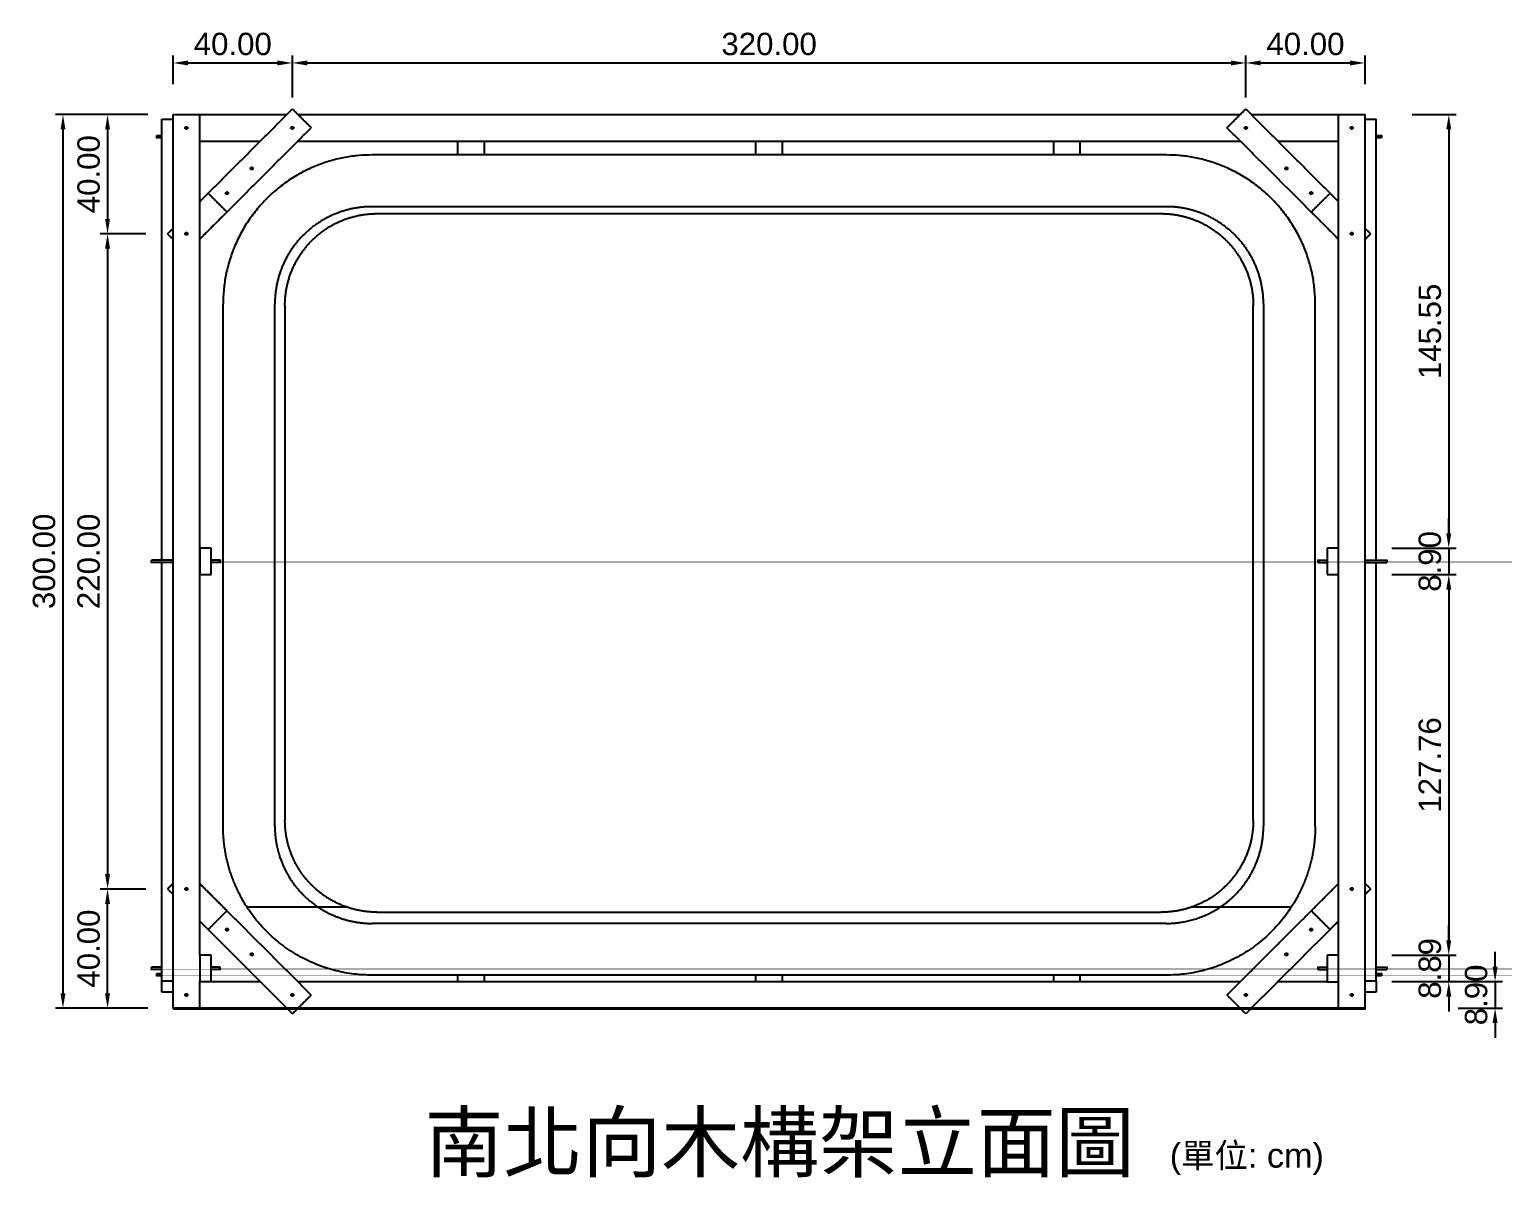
# Model space of a CAD drawing. Header units: millimetres. Extents: x -295 to 1561, y -7 to 1236.
# Drawn here: x 1009.3 to 1503.7, y 396.2 to 781.6 of the extents above; entities that cross this region are included whole.
import ezdxf

# ---------------------------------------------------------------- set-up
doc = ezdxf.new("R2010")
doc.units = ezdxf.units.MM
doc.header["$MEASUREMENT"] = 0
for name, color, linetype, true_color in [('00_主架構$02_大斜撐', 7, 'Continuous', 0x7f0000), ('2D標尺寸', 7, 'Continuous', 0x7f0000), ('Make2D', 7, 'Continuous', 0x000000), ('Make2D$可見線$普通線', 7, 'Continuous', 0x000000)]:
    doc.layers.add(name, color=color, linetype=linetype, true_color=true_color)
doc.styles.add('Arial', font='arial.ttf')
doc.dimstyles.new('預設值', dxfattribs={"dimscale": 5, "dimtxt": 1.5, "dimasz": 1, "dimexe": 0.5, "dimexo": 0.5, "dimgap": 0.5, "dimtad": 1, "dimtoh": 1, "dimzin": 1, "dimdsep": 46, "dimtxsty": 'Arial', "dimcen": 0.5, "dimadec": 1, "dimazin": 0, "dimtfac": 1, "dimtdec": 4, "dimtix": 1, "dimtmove": 1, "dimatfit": 3, "dimfxl": 0, "dimtolj": 1, "dimtzin": 1, "dimarcsym": 0})

# ---------------------------------------------------------------- blocks, each defined once
blk = doc.blocks.new('*D11')
at = {"layer": '2D標尺寸', "color": 0, "lineweight": -2}
for p, q in [((1049.05, 753.05), (1018.1, 753.05)), ((1020.6, 748.05), (1020.6, 458.05)), ((1049.05, 453.05), (1018.1, 453.05))]:
    blk.add_line(p, q, dxfattribs=at)
at = {"layer": '2D標尺寸', "color": 0}
for points in [[(1021.43, 748.05), (1019.77, 748.05), (1020.6, 753.05)], [(1019.77, 458.05), (1021.43, 458.05), (1020.6, 453.05)]]:
    blk.add_solid(points, dxfattribs=at)
at = {"layer": 'Defpoints', "color": 0}
for p in [(1051.55, 753.05), (1020.6, 453.05), (1051.55, 453.05)]:
    blk.add_point(p, dxfattribs=at)
at = {"layer": '2D標尺寸', "color": 0, "insert": (1014.27, 603.05), "char_height": 7.5, "attachment_point": 5, "rotation": 90, "style": 'Arial'}
blk.add_mtext('\\A1;300.00', dxfattribs=at)
blk = doc.blocks.new('*D12')
at = {"layer": '2D標尺寸', "color": 0, "lineweight": -2}
for p, q in [((1501.22, 466.95), (1501.22, 471.95)), ((1482.09, 461.95), (1503.72, 461.95)), ((1501.22, 461.95), (1501.22, 453.05)), ((1488.88, 453.05), (1503.72, 453.05)), ((1501.22, 448.05), (1501.22, 443.05))]:
    blk.add_line(p, q, dxfattribs=at)
at = {"layer": '2D標尺寸', "color": 0}
for points in [[(1500.39, 466.95), (1502.06, 466.95), (1501.22, 461.95)], [(1502.06, 448.05), (1500.39, 448.05), (1501.22, 453.05)]]:
    blk.add_solid(points, dxfattribs=at)
at = {"layer": 'Defpoints', "color": 0}
for p in [(1479.59, 461.95), (1486.38, 453.05), (1501.22, 453.05)]:
    blk.add_point(p, dxfattribs=at)
at = {"layer": '2D標尺寸', "color": 0, "insert": (1494.89, 457.5), "char_height": 7.5, "attachment_point": 5, "rotation": 90, "style": 'Arial'}
blk.add_mtext('\\A1;8.90', dxfattribs=at)
blk = doc.blocks.new('*D13')
at = {"layer": '2D標尺寸', "color": 0, "lineweight": -2}
for p, q in [((1473.34, 753.05), (1488.18, 753.05)), ((1485.68, 748.05), (1485.68, 612.5)), ((1466.55, 607.5), (1488.18, 607.5))]:
    blk.add_line(p, q, dxfattribs=at)
at = {"layer": '2D標尺寸', "color": 0}
for points in [[(1486.51, 748.05), (1484.84, 748.05), (1485.68, 753.05)], [(1484.84, 612.5), (1486.51, 612.5), (1485.68, 607.5)]]:
    blk.add_solid(points, dxfattribs=at)
at = {"layer": 'Defpoints', "color": 0}
for p in [(1470.84, 753.05), (1464.05, 607.5), (1485.68, 607.5)]:
    blk.add_point(p, dxfattribs=at)
at = {"layer": '2D標尺寸', "color": 0, "insert": (1479.35, 680.27), "char_height": 7.5, "attachment_point": 5, "rotation": 90, "style": 'Arial'}
blk.add_mtext('\\A1;145.55', dxfattribs=at)
blk = doc.blocks.new('*D14')
at = {"layer": '2D標尺寸', "color": 0, "lineweight": -2}
for p, q in [((1485.68, 612.5), (1485.68, 617.5)), ((1466.55, 607.5), (1488.18, 607.5)), ((1485.68, 607.5), (1485.68, 598.6)), ((1466.55, 598.6), (1488.18, 598.6)), ((1485.68, 593.6), (1485.68, 588.6))]:
    blk.add_line(p, q, dxfattribs=at)
at = {"layer": '2D標尺寸', "color": 0}
for points in [[(1484.84, 612.5), (1486.51, 612.5), (1485.68, 607.5)], [(1486.51, 593.6), (1484.84, 593.6), (1485.68, 598.6)]]:
    blk.add_solid(points, dxfattribs=at)
at = {"layer": 'Defpoints', "color": 0}
for p in [(1464.05, 607.5), (1464.05, 598.6), (1485.68, 598.6)]:
    blk.add_point(p, dxfattribs=at)
at = {"layer": '2D標尺寸', "color": 0, "insert": (1479.35, 603.05), "char_height": 7.5, "attachment_point": 5, "rotation": 90, "style": 'Arial'}
blk.add_mtext('\\A1;8.90', dxfattribs=at)
blk = doc.blocks.new('*D15')
at = {"layer": '2D標尺寸', "color": 0, "lineweight": -2}
for p, q in [((1466.55, 598.6), (1488.18, 598.6)), ((1485.68, 593.6), (1485.68, 475.84)), ((1466.55, 470.84), (1488.18, 470.84))]:
    blk.add_line(p, q, dxfattribs=at)
at = {"layer": '2D標尺寸', "color": 0}
for points in [[(1486.51, 593.6), (1484.84, 593.6), (1485.68, 598.6)], [(1484.84, 475.84), (1486.51, 475.84), (1485.68, 470.84)]]:
    blk.add_solid(points, dxfattribs=at)
at = {"layer": 'Defpoints', "color": 0}
for p in [(1464.05, 598.6), (1464.05, 470.84), (1485.68, 470.84)]:
    blk.add_point(p, dxfattribs=at)
at = {"layer": '2D標尺寸', "color": 0, "insert": (1479.35, 534.72), "char_height": 7.5, "attachment_point": 5, "rotation": 90, "style": 'Arial'}
blk.add_mtext('\\A1;127.76', dxfattribs=at)
blk = doc.blocks.new('*D16')
at = {"layer": '2D標尺寸', "color": 0, "lineweight": -2}
for p, q in [((1485.68, 475.84), (1485.68, 480.84)), ((1466.55, 470.84), (1488.18, 470.84)), ((1485.68, 470.84), (1485.68, 461.95)), ((1466.55, 461.95), (1488.18, 461.95)), ((1485.68, 456.95), (1485.68, 451.95))]:
    blk.add_line(p, q, dxfattribs=at)
at = {"layer": '2D標尺寸', "color": 0}
for points in [[(1484.84, 475.84), (1486.51, 475.84), (1485.68, 470.84)], [(1486.51, 456.95), (1484.84, 456.95), (1485.68, 461.95)]]:
    blk.add_solid(points, dxfattribs=at)
at = {"layer": 'Defpoints', "color": 0}
for p in [(1464.05, 470.84), (1464.05, 461.95), (1485.68, 461.95)]:
    blk.add_point(p, dxfattribs=at)
at = {"layer": '2D標尺寸', "color": 0, "insert": (1479.35, 466.4), "char_height": 7.5, "attachment_point": 5, "rotation": 90, "style": 'Arial'}
blk.add_mtext('\\A1;8.89', dxfattribs=at)
blk = doc.blocks.new('*D17')
at = {"layer": '00_主架構$02_大斜撐', "color": 0, "lineweight": -2}
for p, q in [((1417.58, 758.79), (1417.58, 772.89)), ((1457.58, 763.24), (1457.58, 772.89)), ((1422.58, 770.39), (1452.58, 770.39))]:
    blk.add_line(p, q, dxfattribs=at)
at = {"layer": '00_主架構$02_大斜撐', "color": 0}
for points in [[(1422.58, 771.22), (1422.58, 769.56), (1417.58, 770.39)], [(1452.58, 769.56), (1452.58, 771.22), (1457.58, 770.39)]]:
    blk.add_solid(points, dxfattribs=at)
at = {"layer": 'Defpoints', "color": 0}
for p in [(1457.58, 770.39), (1457.58, 760.74), (1417.58, 756.29)]:
    blk.add_point(p, dxfattribs=at)
at = {"layer": '00_主架構$02_大斜撐', "color": 0, "insert": (1437.58, 776.72), "char_height": 7.5, "attachment_point": 5, "style": 'Arial'}
blk.add_mtext('\\A1;40.00', dxfattribs=at)
blk = doc.blocks.new('*D18')
at = {"layer": '00_主架構$02_大斜撐', "color": 0, "lineweight": -2}
for p, q in [((1097.58, 758.79), (1097.58, 772.89)), ((1417.58, 758.79), (1417.58, 772.89)), ((1102.58, 770.39), (1412.58, 770.39))]:
    blk.add_line(p, q, dxfattribs=at)
at = {"layer": '00_主架構$02_大斜撐', "color": 0}
for points in [[(1102.58, 771.22), (1102.58, 769.56), (1097.58, 770.39)], [(1412.58, 769.56), (1412.58, 771.22), (1417.58, 770.39)]]:
    blk.add_solid(points, dxfattribs=at)
at = {"layer": 'Defpoints', "color": 0}
for p in [(1417.58, 770.39), (1097.58, 756.29), (1417.58, 756.29)]:
    blk.add_point(p, dxfattribs=at)
at = {"layer": '00_主架構$02_大斜撐', "color": 0, "insert": (1257.58, 776.72), "char_height": 7.5, "attachment_point": 5, "style": 'Arial'}
blk.add_mtext('\\A1;320.00', dxfattribs=at)
blk = doc.blocks.new('*D19')
at = {"layer": '00_主架構$02_大斜撐', "color": 0, "lineweight": -2}
for p, q in [((1057.58, 763.24), (1057.58, 772.89)), ((1097.58, 758.79), (1097.58, 772.89)), ((1062.58, 770.39), (1092.58, 770.39))]:
    blk.add_line(p, q, dxfattribs=at)
at = {"layer": '00_主架構$02_大斜撐', "color": 0}
for points in [[(1062.58, 771.22), (1062.58, 769.56), (1057.58, 770.39)], [(1092.58, 769.56), (1092.58, 771.22), (1097.58, 770.39)]]:
    blk.add_solid(points, dxfattribs=at)
at = {"layer": 'Defpoints', "color": 0}
for p in [(1097.58, 770.39), (1057.58, 760.74), (1097.58, 756.29)]:
    blk.add_point(p, dxfattribs=at)
at = {"layer": '00_主架構$02_大斜撐', "color": 0, "insert": (1077.58, 776.72), "char_height": 7.5, "attachment_point": 5, "style": 'Arial'}
blk.add_mtext('\\A1;40.00', dxfattribs=at)
blk = doc.blocks.new('*D20')
at = {"layer": '2D標尺寸', "color": 0, "lineweight": -2}
for p, q in [((1048.39, 493.05), (1033.06, 493.05)), ((1035.56, 458.05), (1035.56, 488.05)), ((1043.94, 453.05), (1033.06, 453.05))]:
    blk.add_line(p, q, dxfattribs=at)
at = {"layer": '2D標尺寸', "color": 0}
for points in [[(1036.39, 488.05), (1034.72, 488.05), (1035.56, 493.05)], [(1034.72, 458.05), (1036.39, 458.05), (1035.56, 453.05)]]:
    blk.add_solid(points, dxfattribs=at)
at = {"layer": 'Defpoints', "color": 0}
for p in [(1035.56, 493.05), (1050.89, 493.05), (1046.44, 453.05)]:
    blk.add_point(p, dxfattribs=at)
at = {"layer": '2D標尺寸', "color": 0, "insert": (1029.23, 473.05), "char_height": 7.5, "attachment_point": 5, "rotation": 90, "style": 'Arial'}
blk.add_mtext('\\A1;40.00', dxfattribs=at)
blk = doc.blocks.new('*D21')
at = {"layer": '2D標尺寸', "color": 0, "lineweight": -2}
for p, q in [((1048.39, 713.05), (1033.06, 713.05)), ((1035.56, 708.05), (1035.56, 498.05)), ((1048.39, 493.05), (1033.06, 493.05))]:
    blk.add_line(p, q, dxfattribs=at)
at = {"layer": '2D標尺寸', "color": 0}
for points in [[(1036.39, 708.05), (1034.72, 708.05), (1035.56, 713.05)], [(1034.72, 498.05), (1036.39, 498.05), (1035.56, 493.05)]]:
    blk.add_solid(points, dxfattribs=at)
at = {"layer": 'Defpoints', "color": 0}
for p in [(1050.89, 713.05), (1035.56, 493.05), (1050.89, 493.05)]:
    blk.add_point(p, dxfattribs=at)
at = {"layer": '2D標尺寸', "color": 0, "insert": (1029.23, 603.05), "char_height": 7.5, "attachment_point": 5, "rotation": 90, "style": 'Arial'}
blk.add_mtext('\\A1;220.00', dxfattribs=at)
blk = doc.blocks.new('*D22')
at = {"layer": '2D標尺寸', "color": 0, "lineweight": -2}
for p, q in [((1043.94, 753.05), (1033.06, 753.05)), ((1035.56, 748.05), (1035.56, 718.05)), ((1048.39, 713.05), (1033.06, 713.05))]:
    blk.add_line(p, q, dxfattribs=at)
at = {"layer": '2D標尺寸', "color": 0}
for points in [[(1036.39, 748.05), (1034.72, 748.05), (1035.56, 753.05)], [(1034.72, 718.05), (1036.39, 718.05), (1035.56, 713.05)]]:
    blk.add_solid(points, dxfattribs=at)
at = {"layer": 'Defpoints', "color": 0}
for p in [(1046.44, 753.05), (1035.56, 713.05), (1050.89, 713.05)]:
    blk.add_point(p, dxfattribs=at)
at = {"layer": '2D標尺寸', "color": 0, "insert": (1029.23, 733.05), "char_height": 7.5, "attachment_point": 5, "rotation": 90, "style": 'Arial'}
blk.add_mtext('\\A1;40.00', dxfattribs=at)

msp = doc.modelspace()

# ---------------------------------------------------------------- linework, layer by layer
at = {"layer": 'Make2D'}
for points in [[(1057.575, 453.027), (1457.612, 453.027), (1457.612, 453.04), (1057.575, 453.04)], [(1057.575, 453.025), (1457.612, 453.025), (1457.612, 453.037), (1057.575, 453.037)], [(1057.575, 453.017), (1457.612, 453.017), (1457.612, 453.03), (1057.575, 453.03)], [(1057.575, 453.009), (1457.612, 453.009), (1457.612, 453.022), (1057.575, 453.022)], [(1057.575, 453.004), (1457.612, 453.004), (1457.612, 453.016), (1057.575, 453.016)], [(1057.575, 453.003), (1457.612, 453.003), (1457.612, 453.016), (1057.575, 453.016)], [(1057.575, 453.001), (1457.612, 453.001), (1457.612, 453.014), (1057.575, 453.014)], [(1057.575, 453), (1457.612, 453), (1457.612, 453.013), (1057.575, 453.013)], [(1057.575, 452.999), (1457.612, 452.999), (1457.612, 453.012), (1057.575, 453.012)], [(1057.575, 452.996), (1457.612, 452.996), (1457.612, 453.009), (1057.575, 453.009)], [(1057.575, 452.994), (1457.612, 452.994), (1457.612, 453.007), (1057.575, 453.007)], [(1057.575, 452.993), (1457.612, 452.993), (1457.612, 453.006), (1057.575, 453.006)], [(1057.575, 452.991), (1457.612, 452.991), (1457.612, 453.004), (1057.575, 453.004)], [(1057.575, 452.986), (1457.612, 452.986), (1457.612, 452.998), (1057.575, 452.998)], [(1057.575, 452.981), (1457.612, 452.981), (1457.612, 452.993), (1057.575, 452.993)], [(1057.575, 452.98), (1457.612, 452.98), (1457.612, 452.992), (1057.575, 452.992)], [(1057.575, 452.978), (1457.612, 452.978), (1457.612, 452.991), (1057.575, 452.991)], [(1057.575, 452.977), (1457.612, 452.977), (1457.612, 452.99), (1057.575, 452.99)], [(1057.575, 452.976), (1457.612, 452.976), (1457.612, 452.989), (1057.575, 452.989)], [(1057.575, 452.973), (1457.612, 452.973), (1457.612, 452.986), (1057.575, 452.986)], [(1057.575, 452.973), (1457.612, 452.973), (1457.612, 452.986), (1057.575, 452.986)], [(1057.575, 452.972), (1457.612, 452.972), (1457.612, 452.985), (1057.575, 452.985)], [(1057.575, 452.971), (1457.612, 452.971), (1457.612, 452.984), (1057.575, 452.984)], [(1057.575, 452.97), (1457.612, 452.97), (1457.612, 452.983), (1057.575, 452.983)], [(1057.575, 452.968), (1457.612, 452.968), (1457.612, 452.981), (1057.575, 452.981)], [(1057.575, 452.967), (1457.612, 452.967), (1457.612, 452.98), (1057.575, 452.98)], [(1057.575, 452.967), (1457.612, 452.967), (1457.612, 452.979), (1057.575, 452.979)], [(1057.575, 452.964), (1457.612, 452.964), (1457.612, 452.977), (1057.575, 452.977)], [(1057.575, 452.959), (1457.612, 452.959), (1457.612, 452.971), (1057.575, 452.971)], [(1057.575, 452.957), (1457.612, 452.957), (1457.612, 452.97), (1057.575, 452.97)], [(1057.575, 452.957), (1457.612, 452.957), (1457.612, 452.97), (1057.575, 452.97)], [(1057.575, 452.956), (1457.612, 452.956), (1457.612, 452.969), (1057.575, 452.969)], [(1057.575, 452.955), (1457.612, 452.955), (1457.612, 452.967), (1057.575, 452.967)], [(1057.575, 452.95), (1457.612, 452.95), (1457.612, 452.962), (1057.575, 452.962)], [(1057.575, 452.949), (1457.612, 452.949), (1457.612, 452.962), (1057.575, 452.962)], [(1057.575, 452.949), (1457.612, 452.949), (1457.612, 452.962), (1057.575, 452.962)], [(1057.575, 452.95), (1457.612, 452.95), (1457.612, 452.962), (1057.575, 452.962)], [(1057.575, 452.949), (1457.612, 452.949), (1457.612, 452.961), (1057.575, 452.961)], [(1057.575, 452.948), (1457.612, 452.948), (1457.612, 452.96), (1057.575, 452.96)], [(1057.575, 452.944), (1457.612, 452.944), (1457.612, 452.957), (1057.575, 452.957)], [(1057.575, 452.945), (1457.612, 452.945), (1457.612, 452.957), (1057.575, 452.957)], [(1057.575, 452.943), (1457.612, 452.943), (1457.612, 452.955), (1057.575, 452.955)], [(1057.575, 452.94), (1457.612, 452.94), (1457.612, 452.953), (1057.575, 452.953)], [(1057.575, 452.941), (1457.612, 452.941), (1457.612, 452.953), (1057.575, 452.953)], [(1057.575, 452.939), (1457.612, 452.939), (1457.612, 452.952), (1057.575, 452.952)], [(1057.575, 452.936), (1457.612, 452.936), (1457.612, 452.949), (1057.575, 452.949)], [(1057.575, 452.935), (1457.612, 452.935), (1457.612, 452.947), (1057.575, 452.947)], [(1057.575, 452.933), (1457.612, 452.933), (1457.612, 452.946), (1057.575, 452.946)], [(1057.575, 452.932), (1457.612, 452.932), (1457.612, 452.945), (1057.575, 452.945)], [(1057.575, 452.931), (1457.612, 452.931), (1457.612, 452.944), (1057.575, 452.944)], [(1057.575, 452.932), (1457.612, 452.932), (1457.612, 452.944), (1057.575, 452.944)], [(1057.575, 452.931), (1457.612, 452.931), (1457.612, 452.944), (1057.575, 452.944)], [(1057.575, 452.929), (1457.612, 452.929), (1457.612, 452.942), (1057.575, 452.942)], [(1057.575, 452.928), (1457.612, 452.928), (1457.612, 452.941), (1057.575, 452.941)], [(1057.575, 452.927), (1457.612, 452.927), (1457.612, 452.939), (1057.575, 452.939)], [(1057.575, 452.925), (1457.612, 452.925), (1457.612, 452.938), (1057.575, 452.938)], [(1057.575, 452.923), (1457.612, 452.923), (1457.612, 452.936), (1057.575, 452.936)], [(1057.575, 452.922), (1457.612, 452.922), (1457.612, 452.935), (1057.575, 452.935)], [(1057.575, 452.922), (1457.612, 452.922), (1457.612, 452.934), (1057.575, 452.934)], [(1057.575, 452.92), (1457.612, 452.92), (1457.612, 452.933), (1057.575, 452.933)], [(1057.575, 452.918), (1457.612, 452.918), (1457.612, 452.931), (1057.575, 452.931)], [(1057.575, 452.913), (1457.612, 452.913), (1457.612, 452.926), (1057.575, 452.926)], [(1057.575, 452.913), (1457.612, 452.913), (1457.612, 452.926), (1057.575, 452.926)], [(1057.575, 452.913), (1457.612, 452.913), (1457.612, 452.926), (1057.575, 452.926)], [(1057.575, 452.912), (1457.612, 452.912), (1457.612, 452.925), (1057.575, 452.925)], [(1057.575, 452.912), (1457.612, 452.912), (1457.612, 452.925), (1057.575, 452.925)], [(1057.575, 452.911), (1457.612, 452.911), (1457.612, 452.924), (1057.575, 452.924)], [(1057.575, 452.911), (1457.612, 452.911), (1457.612, 452.924), (1057.575, 452.924)], [(1057.575, 452.91), (1457.612, 452.91), (1457.612, 452.923), (1057.575, 452.923)], [(1057.575, 452.907), (1457.612, 452.907), (1457.612, 452.92), (1057.575, 452.92)], [(1057.575, 452.908), (1457.612, 452.908), (1457.612, 452.92), (1057.575, 452.92)], [(1057.575, 452.905), (1457.612, 452.905), (1457.612, 452.918), (1057.575, 452.918)], [(1057.575, 452.905), (1457.612, 452.905), (1457.612, 452.918), (1057.575, 452.918)], [(1057.575, 452.904), (1457.612, 452.904), (1457.612, 452.917), (1057.575, 452.917)], [(1057.575, 452.904), (1457.612, 452.904), (1457.612, 452.917), (1057.575, 452.917)], [(1057.575, 452.904), (1457.612, 452.904), (1457.612, 452.916), (1057.575, 452.916)], [(1057.575, 452.903), (1457.612, 452.903), (1457.612, 452.916), (1057.575, 452.916)], [(1057.575, 452.901), (1457.612, 452.901), (1457.612, 452.913), (1057.575, 452.913)], [(1057.575, 452.899), (1457.612, 452.899), (1457.612, 452.912), (1057.575, 452.912)], [(1057.575, 452.898), (1457.612, 452.898), (1457.612, 452.911), (1057.575, 452.911)], [(1057.575, 452.896), (1457.612, 452.896), (1457.612, 452.908), (1057.575, 452.908)], [(1057.575, 452.895), (1457.612, 452.895), (1457.612, 452.908), (1057.575, 452.908)], [(1057.575, 452.89), (1457.612, 452.89), (1457.612, 452.902), (1057.575, 452.902)], [(1057.575, 452.889), (1457.612, 452.889), (1457.612, 452.902), (1057.575, 452.902)], [(1057.575, 452.887), (1457.612, 452.887), (1457.612, 452.899), (1057.575, 452.899)], [(1057.575, 452.885), (1457.612, 452.885), (1457.612, 452.898), (1057.575, 452.898)], [(1057.575, 452.886), (1457.612, 452.886), (1457.612, 452.898), (1057.575, 452.898)], [(1057.575, 452.885), (1457.612, 452.885), (1457.612, 452.897), (1057.575, 452.897)], [(1057.575, 452.883), (1457.612, 452.883), (1457.612, 452.895), (1057.575, 452.895)], [(1057.575, 452.883), (1457.612, 452.883), (1457.612, 452.895), (1057.575, 452.895)], [(1057.575, 452.882), (1457.612, 452.882), (1457.612, 452.894), (1057.575, 452.894)], [(1057.575, 452.88), (1457.612, 452.88), (1457.612, 452.892), (1057.575, 452.892)], [(1057.575, 452.878), (1457.612, 452.878), (1457.612, 452.89), (1057.575, 452.89)], [(1057.575, 452.878), (1457.612, 452.878), (1457.612, 452.89), (1057.575, 452.89)], [(1057.575, 452.877), (1457.612, 452.877), (1457.612, 452.889), (1057.575, 452.889)], [(1057.575, 452.877), (1457.612, 452.877), (1457.612, 452.889), (1057.575, 452.889)], [(1057.575, 452.876), (1457.612, 452.876), (1457.612, 452.888), (1057.575, 452.888)], [(1057.575, 452.872), (1457.612, 452.872), (1457.612, 452.884), (1057.575, 452.884)], [(1057.575, 452.867), (1457.612, 452.867), (1457.612, 452.88), (1057.575, 452.88)], [(1057.575, 452.864), (1457.612, 452.864), (1457.612, 452.877), (1057.575, 452.877)], [(1057.575, 452.859), (1457.612, 452.859), (1457.612, 452.872), (1057.575, 452.872)], [(1057.575, 452.859), (1457.612, 452.859), (1457.612, 452.871), (1057.575, 452.871)], [(1057.575, 452.857), (1457.612, 452.857), (1457.612, 452.87), (1057.575, 452.87)], [(1057.575, 452.854), (1457.612, 452.854), (1457.612, 452.867), (1057.575, 452.867)], [(1057.575, 452.854), (1457.612, 452.854), (1457.612, 452.866), (1057.575, 452.866)], [(1057.575, 452.849), (1457.612, 452.849), (1457.612, 452.862), (1057.575, 452.862)], [(1057.575, 452.836), (1457.612, 452.836), (1457.612, 452.849), (1057.575, 452.849)], [(1057.575, 452.831), (1457.612, 452.831), (1457.612, 452.844), (1057.575, 452.844)]]:
    msp.add_lwpolyline(points, close=True, dxfattribs=at)
at = {"layer": 'Make2D$可見線$普通線'}
for points in [[(1053.794, 603.45), (1053.794, 677.504), (1053.794, 751.558)], [(1053.794, 751.558), (1055.685, 751.558), (1057.575, 751.558)], [(1057.575, 453.05), (1057.575, 603.05), (1057.575, 753.05)], [(1057.575, 753.05), (1062.025, 753.05), (1066.475, 753.05)], [(1066.475, 753.05), (1081.104, 753.05), (1095.732, 753.05)], [(1066.475, 470.85), (1066.475, 611.95), (1066.475, 753.05)], [(1069.326, 726.644), (1083.468, 740.786), (1097.611, 754.928)], [(1097.611, 754.928), (1100.757, 751.782), (1103.904, 748.635)], [(1099.489, 753.05), (1257.575, 753.05), (1415.661, 753.05)], [(1411.247, 748.635), (1414.393, 751.782), (1417.54, 754.928)], [(1445.824, 726.644), (1431.682, 740.786), (1417.54, 754.928)], [(1419.418, 753.05), (1434.047, 753.05), (1448.675, 753.05)], [(1448.675, 453.05), (1448.675, 603.05), (1448.675, 753.05)], [(1448.675, 753.05), (1453.125, 753.05), (1457.575, 753.05)], [(1457.575, 453.05), (1457.575, 603.05), (1457.575, 753.05)], [(1457.575, 751.558), (1459.466, 751.558), (1461.356, 751.558)], [(1461.356, 603.45), (1461.356, 677.504), (1461.356, 751.558)], [(1075.62, 720.351), (1089.762, 734.493), (1103.904, 748.635)], [(1439.531, 720.351), (1425.389, 734.493), (1411.247, 748.635)], [(1052.074, 746.034), (1052.934, 746.034), (1053.794, 746.034)], [(1052.074, 745.623), (1052.074, 745.824), (1052.074, 746.025)], [(1053.794, 745.234), (1052.934, 745.234), (1052.074, 745.234)], [(1066.475, 744.15), (1076.654, 744.15), (1086.832, 744.15)], [(1099.418, 744.15), (1257.575, 744.15), (1415.732, 744.15)], [(1153.125, 739.507), (1153.125, 741.829), (1153.125, 744.15)], [(1162.025, 739.507), (1162.025, 741.829), (1162.025, 744.15)], [(1253.125, 739.507), (1253.125, 741.829), (1253.125, 744.15)], [(1262.025, 739.507), (1262.025, 741.829), (1262.025, 744.15)], [(1353.125, 739.507), (1353.125, 741.829), (1353.125, 744.15)], [(1362.025, 739.507), (1362.025, 741.829), (1362.025, 744.15)], [(1428.318, 744.15), (1438.497, 744.15), (1448.675, 744.15)], [(1461.356, 746.034), (1462.216, 746.034), (1463.076, 746.034)], [(1463.076, 745.234), (1462.216, 745.234), (1461.356, 745.234)], [(1463.076, 745.623), (1463.076, 745.431), (1463.076, 745.239)], [(1390.86, 739.507), (1257.595, 739.507), (1124.329, 739.507)], [(1066.475, 723.793), (1067.901, 725.218), (1069.326, 726.644)], [(1069.326, 726.644), (1072.473, 723.497), (1075.62, 720.351)], [(1390.86, 722.141), (1257.595, 722.141), (1124.329, 722.141)], [(1439.531, 720.351), (1442.678, 723.497), (1445.824, 726.644)], [(1448.675, 723.793), (1447.25, 725.218), (1445.824, 726.644)], [(1066.475, 711.206), (1071.047, 715.779), (1075.62, 720.351)], [(1125.958, 719.803), (1257.581, 719.803), (1389.205, 719.803)], [(1448.675, 711.206), (1444.103, 715.779), (1439.531, 720.351)], [(1055.697, 713.014), (1056.636, 713.954), (1057.575, 714.893)], [(1055.697, 713.014), (1056.636, 712.075), (1057.575, 711.136)], [(1459.454, 713.014), (1458.515, 713.954), (1457.575, 714.893)], [(1457.575, 711.136), (1458.515, 712.075), (1459.454, 713.014)], [(1074.329, 514.131), (1074.329, 601.819), (1074.329, 689.507)], [(1091.696, 514.131), (1091.696, 601.819), (1091.696, 689.507)], [(1095.101, 688.997), (1095.101, 602.533), (1095.101, 516.069)], [(1420.062, 516.069), (1420.062, 602.533), (1420.062, 688.997)], [(1423.494, 689.507), (1423.494, 601.819), (1423.494, 514.131)], [(1440.86, 514.131), (1440.86, 601.819), (1440.86, 689.507)], [(1057.575, 603.45), (1053.933, 603.45), (1050.291, 603.45)], [(1066.501, 603.45), (1066.488, 603.45), (1066.475, 603.45)], [(1070.301, 607.5), (1068.401, 607.5), (1066.501, 607.5)], [(1066.501, 607.5), (1066.501, 603.05), (1066.501, 598.6)], [(1070.301, 598.6), (1070.301, 603.05), (1070.301, 607.5)], [(1073.249, 603.45), (1071.775, 603.45), (1070.301, 603.45)], [(1073.384, 603.45), (1073.316, 603.45), (1073.249, 603.45)], [(1073.431, 603.454), (1073.407, 603.454), (1073.384, 603.454)], [(1441.726, 603.445), (1441.75, 603.445), (1441.773, 603.445)], [(1441.773, 603.45), (1441.841, 603.45), (1441.908, 603.45)], [(1441.908, 603.45), (1443.382, 603.45), (1444.856, 603.45)], [(1448.656, 607.5), (1446.756, 607.5), (1444.856, 607.5)], [(1444.856, 607.5), (1444.856, 603.05), (1444.856, 598.6)], [(1448.656, 598.6), (1448.656, 603.05), (1448.656, 607.5)], [(1448.656, 603.45), (1448.666, 603.45), (1448.675, 603.45)], [(1457.575, 603.45), (1461.221, 603.45), (1464.866, 603.45)], [(1057.575, 602.65), (1053.933, 602.65), (1050.291, 602.65)], [(1053.794, 462.196), (1053.794, 532.423), (1053.794, 602.65)], [(1066.501, 602.65), (1066.488, 602.65), (1066.475, 602.65)], [(1066.501, 598.6), (1068.401, 598.6), (1070.301, 598.6)], [(1073.249, 602.65), (1071.775, 602.65), (1070.301, 602.65)], [(1073.384, 602.65), (1073.316, 602.65), (1073.249, 602.65)], [(1073.431, 602.654), (1073.407, 602.654), (1073.384, 602.654)], [(1441.726, 602.645), (1441.75, 602.645), (1441.773, 602.645)], [(1441.773, 602.65), (1441.841, 602.65), (1441.908, 602.65)], [(1441.908, 602.65), (1443.382, 602.65), (1444.856, 602.65)], [(1444.856, 598.6), (1446.756, 598.6), (1448.656, 598.6)], [(1448.656, 602.65), (1448.666, 602.65), (1448.675, 602.65)], [(1457.575, 602.65), (1461.221, 602.65), (1464.866, 602.65)], [(1461.356, 462.196), (1461.356, 532.423), (1461.356, 602.65)], [(1057.575, 494.964), (1056.636, 494.024), (1055.697, 493.085)], [(1066.475, 494.893), (1071.047, 490.321), (1075.62, 485.749)], [(1448.675, 494.893), (1444.103, 490.321), (1439.531, 485.749)], [(1459.454, 493.085), (1458.515, 494.024), (1457.575, 494.964)], [(1055.697, 493.085), (1056.636, 492.146), (1057.575, 491.206)], [(1459.454, 493.085), (1458.515, 492.146), (1457.575, 491.206)], [(1075.62, 485.749), (1072.473, 482.602), (1069.326, 479.455)], [(1075.62, 485.749), (1089.762, 471.606), (1103.904, 457.464)], [(1106.309, 486.924), (1094.344, 486.924), (1082.379, 486.924)], [(1115.963, 486.924), (1111.136, 486.924), (1106.309, 486.924)], [(1125.958, 485.263), (1257.581, 485.263), (1389.205, 485.263)], [(1408.881, 486.924), (1404.04, 486.924), (1399.2, 486.924)], [(1432.81, 486.924), (1420.845, 486.924), (1408.881, 486.924)], [(1439.531, 485.749), (1425.389, 471.606), (1411.247, 457.464)], [(1445.824, 479.455), (1442.678, 482.602), (1439.531, 485.749)], [(1066.475, 482.306), (1067.901, 480.881), (1069.326, 479.455)], [(1390.86, 481.498), (1257.595, 481.498), (1124.329, 481.498)], [(1448.675, 482.306), (1447.25, 480.881), (1445.824, 479.455)], [(1069.326, 479.455), (1083.468, 465.313), (1097.611, 451.171)], [(1445.824, 479.455), (1431.682, 465.313), (1417.54, 451.171)], [(1070.275, 470.85), (1068.375, 470.85), (1066.475, 470.85)], [(1066.475, 470.85), (1066.475, 466.4), (1066.475, 461.95)], [(1070.275, 461.95), (1070.275, 466.4), (1070.275, 470.85)], [(1448.656, 470.841), (1446.756, 470.841), (1444.856, 470.841)], [(1444.856, 470.841), (1444.856, 466.391), (1444.856, 461.941)], [(1448.656, 461.941), (1448.656, 466.391), (1448.656, 470.841)], [(1053.794, 466.8), (1052.03, 466.8), (1050.265, 466.8)], [(1053.794, 466), (1052.03, 466), (1050.265, 466)], [(1052.074, 464.72), (1052.934, 464.72), (1053.794, 464.72)], [(1052.074, 464.309), (1052.074, 464.51), (1052.074, 464.711)], [(1073.223, 466.8), (1071.749, 466.8), (1070.275, 466.8)], [(1073.223, 466), (1071.749, 466), (1070.275, 466)], [(1073.359, 466.8), (1073.291, 466.8), (1073.223, 466.8)], [(1073.359, 466), (1073.291, 466), (1073.223, 466)], [(1073.405, 466.804), (1073.382, 466.804), (1073.359, 466.804)], [(1073.405, 466.004), (1073.382, 466.004), (1073.359, 466.004)], [(1441.726, 466.786), (1441.75, 466.786), (1441.773, 466.786)], [(1441.726, 465.986), (1441.75, 465.986), (1441.773, 465.986)], [(1441.773, 466.791), (1441.841, 466.791), (1441.908, 466.791)], [(1441.773, 465.991), (1441.841, 465.991), (1441.908, 465.991)], [(1441.908, 466.791), (1443.382, 466.791), (1444.856, 466.791)], [(1441.908, 465.991), (1443.382, 465.991), (1444.856, 465.991)], [(1448.656, 466.791), (1448.666, 466.791), (1448.675, 466.791)], [(1448.656, 465.991), (1448.666, 465.991), (1448.675, 465.991)], [(1448.656, 464.72), (1448.666, 464.72), (1448.675, 464.72)], [(1461.356, 466.791), (1463.111, 466.791), (1464.866, 466.791)], [(1461.356, 465.991), (1463.111, 465.991), (1464.866, 465.991)], [(1461.356, 464.72), (1462.216, 464.72), (1463.076, 464.72)], [(1053.794, 463.92), (1052.934, 463.92), (1052.074, 463.92)], [(1053.794, 458.396), (1053.794, 460.296), (1053.794, 462.196)], [(1053.794, 462.196), (1055.685, 462.196), (1057.575, 462.196)], [(1066.475, 461.95), (1068.375, 461.95), (1070.275, 461.95)], [(1066.475, 453.05), (1066.475, 457.5), (1066.475, 461.95)], [(1070.275, 461.95), (1078.554, 461.95), (1086.832, 461.95)], [(1099.418, 461.95), (1257.575, 461.95), (1415.732, 461.95)], [(1390.86, 464.131), (1257.595, 464.131), (1124.329, 464.131)], [(1153.125, 461.95), (1153.125, 463.04), (1153.125, 464.131)], [(1162.025, 461.95), (1162.025, 463.04), (1162.025, 464.131)], [(1253.125, 461.95), (1253.125, 463.04), (1253.125, 464.131)], [(1262.025, 461.95), (1262.025, 463.04), (1262.025, 464.131)], [(1353.125, 461.95), (1353.125, 463.04), (1353.125, 464.131)], [(1362.025, 461.95), (1362.025, 463.04), (1362.025, 464.131)], [(1428.318, 461.95), (1436.587, 461.95), (1444.856, 461.95)], [(1444.856, 461.941), (1446.756, 461.941), (1448.656, 461.941)], [(1448.675, 463.92), (1448.666, 463.92), (1448.656, 463.92)], [(1448.656, 461.95), (1448.666, 461.95), (1448.675, 461.95)], [(1457.575, 462.196), (1459.466, 462.196), (1461.356, 462.196)], [(1463.076, 463.92), (1462.216, 463.92), (1461.356, 463.92)], [(1461.356, 462.196), (1461.356, 460.296), (1461.356, 458.396)], [(1463.076, 464.309), (1463.076, 464.117), (1463.076, 463.924)], [(1057.575, 458.396), (1055.685, 458.396), (1053.794, 458.396)], [(1103.904, 457.464), (1100.757, 454.318), (1097.611, 451.171)], [(1417.54, 451.171), (1414.393, 454.318), (1411.247, 457.464)], [(1461.356, 458.396), (1459.466, 458.396), (1457.575, 458.396)], [(1057.575, 453.05), (1062.025, 453.05), (1066.475, 453.05)], [(1066.475, 453.05), (1081.104, 453.05), (1095.732, 453.05)], [(1099.489, 453.05), (1257.575, 453.05), (1415.661, 453.05)], [(1419.418, 453.05), (1434.047, 453.05), (1448.675, 453.05)], [(1448.675, 453.05), (1453.125, 453.05), (1457.575, 453.05)]]:
    msp.add_open_spline(points, degree=2, dxfattribs=at)
for points, weights, knots in [([(1062.425, 748.6), (1062.425, 749), (1062.025, 749), (1061.625, 749), (1061.625, 748.6), (1061.625, 748.2), (1062.025, 748.2), (1062.425, 748.2), (1062.425, 748.6)], [1, 0.707106781186, 1, 0.707106781186, 1, 0.707106781187, 1, 0.707106781187, 1], [0, 0, 0, 0.6283185, 0.6283185, 1.2566371, 1.2566371, 1.8849556, 1.8849556, 2.5132741, 2.5132741, 2.5132741]), ([(1097.575, 748.2), (1097.975, 748.2), (1097.975, 748.6), (1097.975, 749), (1097.575, 749), (1097.175, 749), (1097.175, 748.6), (1097.175, 748.2), (1097.575, 748.2)], [1, 0.707106781186, 1, 0.707106781186, 1, 0.707106781186, 1, 0.707106781187, 1], [0, 0, 0, 0.6283185, 0.6283185, 1.2566371, 1.2566371, 1.8849556, 1.8849556, 2.5132741, 2.5132741, 2.5132741]), ([(1417.975, 748.6), (1417.975, 749), (1417.575, 749), (1417.175, 749), (1417.175, 748.6), (1417.175, 748.2), (1417.575, 748.2), (1417.975, 748.2), (1417.975, 748.6)], [1, 0.707106781185, 1, 0.707106781187, 1, 0.707106781187, 1, 0.707106781186, 1], [0, 0, 0, 0.6283185, 0.6283185, 1.2566371, 1.2566371, 1.8849556, 1.8849556, 2.5132741, 2.5132741, 2.5132741]), ([(1453.525, 748.6), (1453.525, 749), (1453.125, 749), (1452.725, 749), (1452.725, 748.6), (1452.725, 748.2), (1453.125, 748.2), (1453.525, 748.2), (1453.525, 748.6)], [1, 0.707106781186, 1, 0.707106781186, 1, 0.707106781186, 1, 0.707106781186, 1], [0, 0, 0, 0.6283185, 0.6283185, 1.2566371, 1.2566371, 1.8849556, 1.8849556, 2.5132741, 2.5132741, 2.5132741]), ([(1052.074, 745.243), (1052.074, 745.235), (1052.074, 745.234), (1052.074, 745.223), (1052.074, 745.623)], [0.935929608385, 0.963388347648, 1, 0.707106781187, 1], [1.80641578, 1.80641578, 1.80641578, 1.88495559, 1.88495559, 2.51327412, 2.51327412, 2.51327412]), ([(1463.076, 746.029), (1463.076, 746.035), (1463.076, 746.034), (1463.076, 746.023), (1463.076, 745.623)], [0.935929608385, 0.963388347648, 1, 0.707106781187, 1], [1.80641578, 1.80641578, 1.80641578, 1.88495559, 1.88495559, 2.51327412, 2.51327412, 2.51327412]), ([(1083.946, 734.57), (1084.346, 734.57), (1084.346, 734.97), (1084.346, 735.37), (1083.946, 735.37), (1083.546, 735.37), (1083.546, 734.97), (1083.546, 734.57), (1083.946, 734.57)], [1, 0.707106781187, 1, 0.707106781187, 1, 0.707106781186, 1, 0.707106781186, 1], [0, 0, 0, 0.6283185, 0.6283185, 1.2566371, 1.2566371, 1.8849556, 1.8849556, 2.5132741, 2.5132741, 2.5132741]), ([(1431.605, 734.97), (1431.605, 735.37), (1431.205, 735.37), (1430.805, 735.37), (1430.805, 734.97), (1430.805, 734.57), (1431.205, 734.57), (1431.605, 734.57), (1431.605, 734.97)], [1, 0.707106781186, 1, 0.707106781186, 1, 0.707106781186, 1, 0.707106781185, 1], [0, 0, 0, 0.6283185, 0.6283185, 1.2566371, 1.2566371, 1.8849556, 1.8849556, 2.5132741, 2.5132741, 2.5132741]), ([(1075.655, 726.279), (1076.055, 726.279), (1076.055, 726.679), (1076.055, 727.079), (1075.655, 727.079), (1075.255, 727.079), (1075.255, 726.679), (1075.255, 726.279), (1075.655, 726.279)], [1, 0.707106781186, 1, 0.707106781186, 1, 0.707106781187, 1, 0.707106781187, 1], [0, 0, 0, 0.6283185, 0.6283185, 1.2566371, 1.2566371, 1.8849556, 1.8849556, 2.5132741, 2.5132741, 2.5132741]), ([(1439.896, 726.679), (1439.896, 727.079), (1439.496, 727.079), (1439.096, 727.079), (1439.096, 726.679), (1439.096, 726.279), (1439.496, 726.279), (1439.896, 726.279), (1439.896, 726.679)], [1, 0.707106781186, 1, 0.707106781186, 1, 0.707106781186, 1, 0.707106781186, 1], [0, 0, 0, 0.6283185, 0.6283185, 1.2566371, 1.2566371, 1.8849556, 1.8849556, 2.5132741, 2.5132741, 2.5132741]), ([(1124.329, 722.141), (1122.186, 722.141), (1120.061, 721.861), (1109.083, 720.412), (1101.254, 712.583), (1093.424, 704.753), (1091.976, 693.776), (1091.696, 691.651), (1091.696, 689.507)], [1, 0.997849683086, 1, 0.946974581509, 1, 0.946974581509, 1, 0.997849683086, 1], [0, 0, 0, 4.2807461, 4.2807461, 25.6303095, 25.6303095, 46.9798729, 46.9798729, 51.260619, 51.260619, 51.260619]), ([(1423.494, 689.507), (1423.494, 700.03), (1417.347, 708.57), (1411.008, 717.378), (1400.658, 720.635), (1399.084, 721.131), (1397.469, 721.465), (1394.199, 722.141), (1390.86, 722.141)], [1, 0.951746768433, 1, 0.948915401052, 1, 0.998724576477, 1, 0.994805996171, 1], [0, 0, 0, 20.3579578, 20.3579578, 41.309709, 41.309709, 44.6064311, 44.6064311, 51.2606212, 51.2606212, 51.2606212]), ([(1095.101, 688.997), (1095.101, 690.485), (1095.244, 691.967), (1096.314, 702.971), (1104.139, 710.78), (1111.97, 718.596), (1122.983, 719.66), (1124.467, 719.803), (1125.958, 719.803)], [1, 0.998830706545, 1, 0.941152343486, 1, 0.941392969165, 1, 0.998838410411, 1], [0, 0, 0, 2.9748363, 2.9748363, 24.2025059, 24.2025059, 45.450837, 45.450837, 48.4305857, 48.4305857, 48.4305857]), ([(1389.205, 719.803), (1391.23, 719.803), (1393.239, 719.539), (1396.727, 719.08), (1400.022, 717.848), (1408.36, 714.733), (1413.758, 707.656), (1420.061, 699.391), (1420.062, 688.997)], [1, 0.997858875929, 1, 0.993580671482, 1, 0.960816838892, 1, 0.947415023399, 1], [0, 0, 0, 4.0455903, 4.0455903, 11.0516331, 11.0516331, 28.3827768, 28.3827768, 48.430594, 48.430594, 48.430594]), ([(1062.025, 712.65), (1062.425, 712.65), (1062.425, 713.05), (1062.425, 713.45), (1062.025, 713.45), (1061.625, 713.45), (1061.625, 713.05), (1061.625, 712.65), (1062.025, 712.65)], [1, 0.707106781186, 1, 0.707106781186, 1, 0.707106781187, 1, 0.707106781187, 1], [0, 0, 0, 0.6283185, 0.6283185, 1.2566371, 1.2566371, 1.8849556, 1.8849556, 2.5132741, 2.5132741, 2.5132741]), ([(1453.525, 713.05), (1453.525, 713.45), (1453.125, 713.45), (1452.725, 713.45), (1452.725, 713.05), (1452.725, 712.65), (1453.125, 712.65), (1453.525, 712.65), (1453.525, 713.05)], [1, 0.707106781186, 1, 0.707106781186, 1, 0.707106781187, 1, 0.707106781186, 1], [0, 0, 0, 0.6283185, 0.6283185, 1.2566371, 1.2566371, 1.8849556, 1.8849556, 2.5132741, 2.5132741, 2.5132741]), ([(1050.291, 602.656), (1050.291, 602.65), (1050.291, 603.05), (1050.291, 603.382), (1050.291, 603.443)], [0.935929608385, 0.707106781187, 1, 0.743718433538, 0.935929608385], [0.5497787, 0.5497787, 0.5497787, 1.2199851, 1.2199851, 1.8064158, 1.8064158, 1.8064158]), ([(1073.249, 602.656), (1073.249, 602.65), (1073.249, 603.05), (1073.249, 603.382), (1073.249, 603.443)], [0.935929608385, 0.707106781187, 1, 0.743718433538, 0.935929608385], [0.5497787, 0.5497787, 0.5497787, 1.2199851, 1.2199851, 1.8064158, 1.8064158, 1.8064158]), ([(1073.384, 602.656), (1073.384, 602.65), (1073.384, 603.05), (1073.384, 603.382), (1073.384, 603.443)], [0.935929608385, 0.707106781187, 1, 0.743718433538, 0.935929608385], [0.5497787, 0.5497787, 0.5497787, 1.2199851, 1.2199851, 1.8064158, 1.8064158, 1.8064158]), ([(1073.431, 602.661), (1073.431, 602.654), (1073.431, 603.054), (1073.431, 603.387), (1073.431, 603.448)], [0.935929608385, 0.707106781187, 1, 0.743718433538, 0.935929608385], [0.5497787, 0.5497787, 0.5497787, 1.2199851, 1.2199851, 1.8064158, 1.8064158, 1.8064158]), ([(1441.726, 603.438), (1441.726, 603.445), (1441.726, 603.045), (1441.726, 602.712), (1441.726, 602.652)], [0.935929608385, 0.707106781187, 1, 0.743718433538, 0.935929608385], [0.5497787, 0.5497787, 0.5497787, 1.2199851, 1.2199851, 1.8064158, 1.8064158, 1.8064158]), ([(1441.773, 603.443), (1441.773, 603.45), (1441.773, 603.05), (1441.773, 602.717), (1441.773, 602.656)], [0.935929608385, 0.707106781187, 1, 0.743718433538, 0.935929608385], [0.5497787, 0.5497787, 0.5497787, 1.2199851, 1.2199851, 1.8064158, 1.8064158, 1.8064158]), ([(1441.908, 603.443), (1441.908, 603.45), (1441.908, 603.05), (1441.908, 602.717), (1441.908, 602.656)], [0.935929608385, 0.707106781187, 1, 0.743718433538, 0.935929608385], [0.5497787, 0.5497787, 0.5497787, 1.2199851, 1.2199851, 1.8064158, 1.8064158, 1.8064158]), ([(1464.866, 603.443), (1464.866, 603.45), (1464.866, 603.05), (1464.866, 602.717), (1464.866, 602.656)], [0.935929608385, 0.707106781187, 1, 0.743718433538, 0.935929608385], [0.5497787, 0.5497787, 0.5497787, 1.2199851, 1.2199851, 1.8064158, 1.8064158, 1.8064158]), ([(1115.963, 486.924), (1111.241, 488.538), (1107.268, 491.557), (1100.184, 496.939), (1097.059, 505.27), (1095.826, 508.559), (1095.366, 512.042), (1095.101, 514.047), (1095.101, 516.069)], [1, 0.987187408918, 1, 0.96074321951, 1, 0.993543053612, 1, 0.997844716704, 1], [0, 0, 0, 9.8940793, 9.8940793, 27.2173623, 27.2173623, 34.2132335, 34.2132335, 38.2521893, 38.2521893, 38.2521893]), ([(1420.062, 516.069), (1420.062, 514.581), (1419.918, 513.099), (1418.849, 502.096), (1411.024, 494.286), (1405.965, 489.236), (1399.2, 486.924)], [1, 0.998830706545, 1, 0.941152343486, 1, 0.974209334859, 1], [0, 0, 0, 2.9748363, 2.9748363, 24.2025059, 24.2025059, 38.2521326, 38.2521326, 38.2521326]), ([(1091.696, 514.131), (1091.696, 510.793), (1092.372, 507.523), (1092.706, 505.908), (1093.201, 504.334), (1096.459, 493.983), (1105.266, 487.644), (1105.781, 487.274), (1106.309, 486.924)], [1, 0.994805996171, 1, 0.998724576477, 1, 0.948915401052, 1, 0.999811536283, 1], [0, 0, 0, 6.6541901, 6.6541901, 9.9509122, 9.9509122, 30.9026634, 30.9026634, 32.1702077, 32.1702077, 32.1702077]), ([(1408.881, 486.924), (1411.616, 488.736), (1413.936, 491.056), (1421.765, 498.885), (1423.214, 509.863), (1423.494, 511.988), (1423.494, 514.131)], [1, 0.994982598274, 1, 0.946974581509, 1, 0.997849683086, 1], [0, 0, 0, 6.5398653, 6.5398653, 27.8894287, 27.8894287, 32.1701748, 32.1701748, 32.1701748]), ([(1061.625, 493.05), (1061.625, 492.65), (1062.025, 492.65), (1062.425, 492.65), (1062.425, 493.05), (1062.425, 493.45), (1062.025, 493.45), (1061.625, 493.45), (1061.625, 493.05)], [1, 0.707106781187, 1, 0.707106781186, 1, 0.707106781186, 1, 0.707106781187, 1], [0, 0, 0, 0.6283185, 0.6283185, 1.2566371, 1.2566371, 1.8849556, 1.8849556, 2.5132741, 2.5132741, 2.5132741]), ([(1453.125, 493.45), (1452.725, 493.45), (1452.725, 493.05), (1452.725, 492.65), (1453.125, 492.65), (1453.525, 492.65), (1453.525, 493.05), (1453.525, 493.45), (1453.125, 493.45)], [1, 0.707106781187, 1, 0.707106781187, 1, 0.707106781186, 1, 0.707106781186, 1], [0, 0, 0, 0.6283185, 0.6283185, 1.2566371, 1.2566371, 1.8849556, 1.8849556, 2.5132741, 2.5132741, 2.5132741]), ([(1399.2, 486.924), (1395.779, 485.755), (1392.18, 485.407), (1390.696, 485.263), (1389.205, 485.263)], [1, 0.993221735522, 1, 0.998838410411, 1], [0, 0, 0, 7.1987377, 7.1987377, 10.1784864, 10.1784864, 10.1784864]), ([(1390.86, 481.498), (1393.004, 481.498), (1395.129, 481.778), (1402.599, 482.764), (1408.881, 486.924)], [1, 0.997849683086, 1, 0.974365918527, 1], [0, 0, 0, 4.2807461, 4.2807461, 19.0904605, 19.0904605, 19.0904605]), ([(1075.255, 479.42), (1075.255, 479.02), (1075.655, 479.02), (1076.055, 479.02), (1076.055, 479.42), (1076.055, 479.82), (1075.655, 479.82), (1075.255, 479.82), (1075.255, 479.42)], [1, 0.707106781187, 1, 0.707106781187, 1, 0.707106781187, 1, 0.707106781187, 1], [0, 0, 0, 0.6283185, 0.6283185, 1.2566371, 1.2566371, 1.8849556, 1.8849556, 2.5132741, 2.5132741, 2.5132741]), ([(1439.496, 479.82), (1439.096, 479.82), (1439.096, 479.42), (1439.096, 479.02), (1439.496, 479.02), (1439.896, 479.02), (1439.896, 479.42), (1439.896, 479.82), (1439.496, 479.82)], [1, 0.707106781186, 1, 0.707106781187, 1, 0.707106781186, 1, 0.707106781186, 1], [0, 0, 0, 0.6283185, 0.6283185, 1.2566371, 1.2566371, 1.8849556, 1.8849556, 2.5132741, 2.5132741, 2.5132741]), ([(1083.546, 471.129), (1083.546, 470.729), (1083.946, 470.729), (1084.346, 470.729), (1084.346, 471.129), (1084.346, 471.529), (1083.946, 471.529), (1083.546, 471.529), (1083.546, 471.129)], [1, 0.707106781188, 1, 0.707106781186, 1, 0.707106781187, 1, 0.707106781188, 1], [0, 0, 0, 0.6283185, 0.6283185, 1.2566371, 1.2566371, 1.8849556, 1.8849556, 2.5132741, 2.5132741, 2.5132741]), ([(1431.205, 471.529), (1430.805, 471.529), (1430.805, 471.129), (1430.805, 470.729), (1431.205, 470.729), (1431.605, 470.729), (1431.605, 471.129), (1431.605, 471.529), (1431.205, 471.529)], [1, 0.707106781187, 1, 0.707106781186, 1, 0.707106781186, 1, 0.707106781186, 1], [0, 0, 0, 0.6283185, 0.6283185, 1.2566371, 1.2566371, 1.8849556, 1.8849556, 2.5132741, 2.5132741, 2.5132741]), ([(1050.265, 466.006), (1050.265, 466), (1050.265, 466.4), (1050.265, 466.732), (1050.265, 466.793)], [0.935929608385, 0.707106781187, 1, 0.743718433538, 0.935929608385], [0.5497787, 0.5497787, 0.5497787, 1.2199851, 1.2199851, 1.8064158, 1.8064158, 1.8064158]), ([(1073.223, 466.006), (1073.223, 466), (1073.223, 466.4), (1073.223, 466.732), (1073.223, 466.793)], [0.935929608385, 0.707106781187, 1, 0.743718433538, 0.935929608385], [0.5497787, 0.5497787, 0.5497787, 1.2199851, 1.2199851, 1.8064158, 1.8064158, 1.8064158]), ([(1073.359, 466.006), (1073.359, 466), (1073.359, 466.4), (1073.359, 466.732), (1073.359, 466.793)], [0.935929608385, 0.707106781187, 1, 0.743718433538, 0.935929608385], [0.5497787, 0.5497787, 0.5497787, 1.2199851, 1.2199851, 1.8064158, 1.8064158, 1.8064158]), ([(1073.405, 466.011), (1073.405, 466.004), (1073.405, 466.404), (1073.405, 466.737), (1073.405, 466.798)], [0.935929608385, 0.707106781187, 1, 0.743718433538, 0.935929608385], [0.5497787, 0.5497787, 0.5497787, 1.2199851, 1.2199851, 1.8064158, 1.8064158, 1.8064158]), ([(1441.726, 466.78), (1441.726, 466.786), (1441.726, 466.386), (1441.726, 466.054), (1441.726, 465.993)], [0.935929608385, 0.707106781187, 1, 0.743718433538, 0.935929608385], [0.5497787, 0.5497787, 0.5497787, 1.2199851, 1.2199851, 1.8064158, 1.8064158, 1.8064158]), ([(1441.773, 466.784), (1441.773, 466.791), (1441.773, 466.391), (1441.773, 466.058), (1441.773, 465.998)], [0.935929608385, 0.707106781187, 1, 0.743718433538, 0.935929608385], [0.5497787, 0.5497787, 0.5497787, 1.2199851, 1.2199851, 1.8064158, 1.8064158, 1.8064158]), ([(1441.908, 466.784), (1441.908, 466.791), (1441.908, 466.391), (1441.908, 466.058), (1441.908, 465.998)], [0.935929608385, 0.707106781187, 1, 0.743718433538, 0.935929608385], [0.5497787, 0.5497787, 0.5497787, 1.2199851, 1.2199851, 1.8064158, 1.8064158, 1.8064158]), ([(1463.076, 464.715), (1463.076, 464.721), (1463.076, 464.72), (1463.076, 464.708), (1463.076, 464.309)], [0.935929608385, 0.963388347648, 1, 0.707106781187, 1], [1.80641578, 1.80641578, 1.80641578, 1.88495559, 1.88495559, 2.51327412, 2.51327412, 2.51327412]), ([(1464.866, 466.784), (1464.866, 466.791), (1464.866, 466.391), (1464.866, 466.058), (1464.866, 465.998)], [0.935929608385, 0.707106781187, 1, 0.743718433538, 0.935929608385], [0.5497787, 0.5497787, 0.5497787, 1.2199851, 1.2199851, 1.8064158, 1.8064158, 1.8064158]), ([(1052.074, 463.929), (1052.074, 463.921), (1052.074, 463.92), (1052.074, 463.909), (1052.074, 464.309)], [0.935929608385, 0.963388347648, 1, 0.707106781187, 1], [1.80641578, 1.80641578, 1.80641578, 1.88495559, 1.88495559, 2.51327412, 2.51327412, 2.51327412]), ([(1062.425, 457.5), (1062.425, 457.9), (1062.025, 457.9), (1061.625, 457.9), (1061.625, 457.5), (1061.625, 457.1), (1062.025, 457.1), (1062.425, 457.1), (1062.425, 457.5)], [1, 0.707106781187, 1, 0.707106781187, 1, 0.707106781187, 1, 0.707106781186, 1], [0, 0, 0, 0.6283185, 0.6283185, 1.2566371, 1.2566371, 1.8849556, 1.8849556, 2.5132741, 2.5132741, 2.5132741]), ([(1097.175, 457.5), (1097.175, 457.1), (1097.575, 457.1), (1097.975, 457.1), (1097.975, 457.5), (1097.975, 457.9), (1097.575, 457.9), (1097.175, 457.9), (1097.175, 457.5)], [1, 0.707106781187, 1, 0.707106781187, 1, 0.707106781186, 1, 0.707106781187, 1], [0, 0, 0, 0.6283185, 0.6283185, 1.2566371, 1.2566371, 1.8849556, 1.8849556, 2.5132741, 2.5132741, 2.5132741]), ([(1417.575, 457.9), (1417.175, 457.9), (1417.175, 457.5), (1417.175, 457.1), (1417.575, 457.1), (1417.975, 457.1), (1417.975, 457.5), (1417.975, 457.9), (1417.575, 457.9)], [1, 0.707106781187, 1, 0.707106781187, 1, 0.707106781186, 1, 0.707106781186, 1], [0, 0, 0, 0.6283185, 0.6283185, 1.2566371, 1.2566371, 1.8849556, 1.8849556, 2.5132741, 2.5132741, 2.5132741]), ([(1453.525, 457.5), (1453.525, 457.9), (1453.125, 457.9), (1452.725, 457.9), (1452.725, 457.5), (1452.725, 457.1), (1453.125, 457.1), (1453.525, 457.1), (1453.525, 457.5)], [1, 0.707106781186, 1, 0.707106781187, 1, 0.707106781187, 1, 0.707106781186, 1], [0, 0, 0, 0.6283185, 0.6283185, 1.2566371, 1.2566371, 1.8849556, 1.8849556, 2.5132741, 2.5132741, 2.5132741])]:
    msp.add_rational_spline(points, weights, degree=2, knots=knots, dxfattribs=at)
for points, weights in [([(1124.329, 739.507), (1074.329, 739.507), (1074.329, 689.507)], [1, 0.707106781187, 1]), ([(1440.86, 689.507), (1440.86, 739.507), (1390.86, 739.507)], [1, 0.707106781187, 1]), ([(1082.379, 486.924), (1074.329, 499.337), (1074.329, 514.131)], [1, 0.958903905195, 1]), ([(1440.86, 514.131), (1440.86, 499.337), (1432.81, 486.924)], [1, 0.958903905195, 1]), ([(1124.329, 464.131), (1097.162, 464.131), (1082.379, 486.924)], [1, 0.878675593224, 1]), ([(1106.309, 486.924), (1114.502, 481.498), (1124.329, 481.498)], [1, 0.957527111089, 1]), ([(1125.958, 485.263), (1120.822, 485.263), (1115.963, 486.924)], [1, 0.986469004055, 1]), ([(1432.807, 486.919), (1418.024, 464.131), (1390.86, 464.131)], [1, 0.87870330581, 1])]:
    msp.add_rational_spline(points, weights, degree=2, dxfattribs=at)

# ---------------------------------------------------------------- texts
at = {"layer": '2D標尺寸', "attachment_point": 7, "line_spacing_factor": 0.963855}
for s, insert, char_height, width in [('\\fArial;南北向木構架立面圖', (1141.936, 396.182), 19.4093, 258.75171), ('\\fArial;(單位: cm)', (1392.042, 397.039), 8.21472, 59.08659)]:
    msp.add_mtext(s, dxfattribs=dict(at, insert=insert, char_height=char_height, width=width))

# ---------------------------------------------------------------- dimensions: what is measured, and where the dimension line sits
at = {"layer": '00_主架構$02_大斜撐'}
for base, p1, p2, picture, middle in [((1097.575, 770.39), (1057.575, 760.737), (1097.575, 756.287), '*D19', (1077.575, 776.718)), ((1417.575, 770.39), (1097.575, 756.287), (1417.575, 756.287), '*D18', (1257.575, 776.718)), ((1457.575, 770.39), (1417.575, 756.287), (1457.575, 760.737), '*D17', (1437.575, 776.718))]:
    dim = msp.add_linear_dim(base=base, p1=p1, p2=p2, dimstyle='預設值', dxfattribs=at)
    dim.commit()
    dim.dimension.update_dxf_attribs({"geometry": picture, "text_midpoint": middle})
at = {"layer": '2D標尺寸'}
for base, p1, p2, picture, middle in [((1020.6, 453.05), (1051.553, 753.05), (1051.553, 453.05), '*D11', (1014.271, 603.05)), ((1035.556, 713.05), (1046.444, 753.05), (1050.894, 713.05), '*D22', (1029.227, 733.05)), ((1485.677, 607.5), (1470.836, 753.05), (1464.049, 607.5), '*D13', (1479.348, 680.275)), ((1035.556, 493.05), (1050.894, 713.05), (1050.894, 493.05), '*D21', (1029.227, 603.05)), ((1485.677, 598.6), (1464.049, 607.5), (1464.049, 598.6), '*D14', (1479.348, 603.05)), ((1485.677, 470.841), (1464.049, 598.6), (1464.049, 470.841), '*D15', (1479.348, 534.72)), ((1035.556, 493.05), (1046.444, 453.05), (1050.894, 493.05), '*D20', (1029.227, 473.05)), ((1485.677, 461.95), (1464.049, 470.841), (1464.049, 461.95), '*D16', (1479.348, 466.395)), ((1501.223, 453.05), (1479.595, 461.95), (1486.382, 453.05), '*D12', (1494.894, 457.5))]:
    dim = msp.add_linear_dim(base=base, p1=p1, p2=p2, angle=90, dimstyle='預設值', dxfattribs=at)
    dim.commit()
    dim.dimension.update_dxf_attribs({"geometry": picture, "text_midpoint": middle})

doc.saveas('drawing.dxf')
